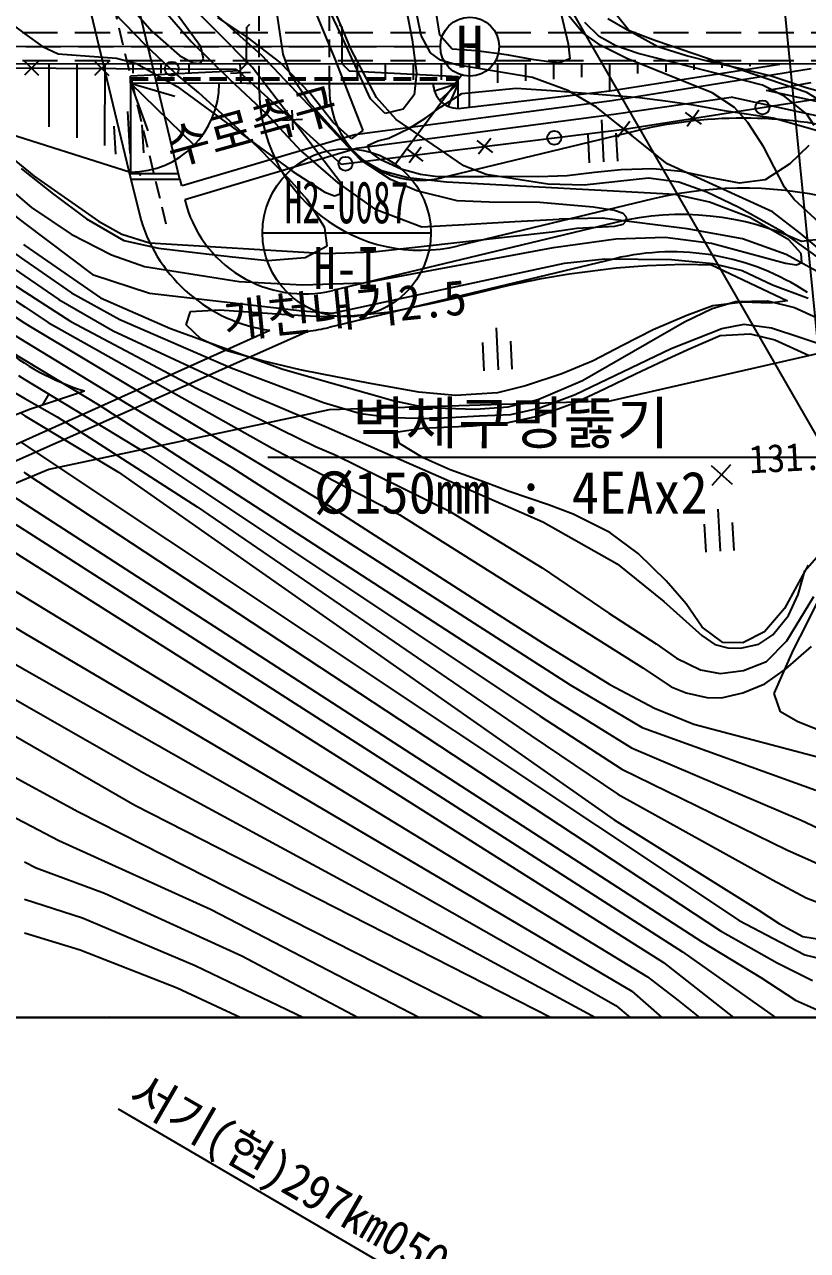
# Model space of a CAD drawing. Header units: millimetres. Extents: x 14054 to 14850, y 1103 to 1809.
# Drawn here: x 14759.6 to 14815.4, y 1374.8 to 1462.2 of the extents above; entities that cross this region are included whole.
import ezdxf
from ezdxf.enums import TextEntityAlignment as Align
from ezdxf.xclip import XClip

# ---------------------------------------------------------------- set-up
doc = ezdxf.new("R2010")
doc.units = ezdxf.units.MM
doc.header["$LTSCALE"] = 10
doc.header["$MEASUREMENT"] = 0
doc.header["$XCLIPFRAME"] = 2
doc.linetypes.add('11-1평면$0$HIDDEN', pattern=[0.375, 0.25, -0.125])
doc.linetypes.add('HIDDEN', pattern=[0.375, 0.25, -0.125])
for name, color, linetype in [('TN-MANH', 4, 'Continuous'), ('TZ-BASE', 253, 'Continuous'), ('TZ-CABL', 4, 'Continuous'), ('TZ-LEAL', 1, 'Continuous'), ('TZ-LEAT', 3, 'Continuous')]:
    doc.layers.add(name, color=color, linetype=linetype)
doc.layers.add('TX-PAPR', color=2, linetype='Continuous', plot=False)
doc.styles.add('GR', font='GulimChe.ttf')
doc.styles.add('HANA', font='GulimChe.ttf')
doc.styles.get("Standard").update_dxf_attribs({"font": 'GulimChe.ttf'})
doc.styles.add('굴림체', font='GulimChe.ttf')
doc.linetypes.add('ZIGZAG', pattern='A,0.0001,-0.2,[131,ltypeshp.shx,S=0.2,R=0,X=-0.2,Y=0],-0.4,[131,ltypeshp.shx,S=0.2,R=180,X=0.2,Y=0],-0.2', length=0.8001)
doc.dimstyles.get("Standard").update_dxf_attribs({"dimtxt": 0.18, "dimasz": 0.18, "dimexe": 0.18, "dimexo": 0.0625, "dimgap": 0.09, "dimtad": 0, "dimtih": 1, "dimtoh": 1, "dimdec": 4, "dimzin": 0, "dimdsep": 46, "dimtxsty": 'Standard', "dimcen": 0.09, "dimadec": 0, "dimazin": 0, "dimtfac": 1, "dimtdec": 4, "dimtofl": 0, "dimtmove": 0, "dimatfit": 3, "dimfxl": 0, "dimtolj": 1, "dimtzin": 0, "dimarcsym": 0})

# ---------------------------------------------------------------- blocks, each defined once
blk = doc.blocks.new('JD-SSG3')
at = {"layer": 'TZ-BASE', "linetype": '11-1평면$0$HIDDEN', "ltscale": 0.5}
blk.add_line((628.356, -18.403), (619.534, 18.404), dxfattribs=at)
at = {"layer": 'TZ-BASE'}
for p, q in [((646.548, -4.946, 130), (641.911, 17.653, 130)), ((618.347, 16.062), (625.844, -15.217)), ((629.339, -15.211), (621.842, 16.067)), ((636.699, -6.281, 128), (635.206, 3.599, 128)), ((637.193, 1.126, 127.854), (640.361, -6.561, 127.854)), ((610.521, 0.821, 126), (618.291, -4.816, 126)), ((641.549, -5.942, 129), (639.004, 0.095, 129)), ((625.127, -2.095, 125), (627.356, -4.672, 125)), ((627.658, -2.529, 126.592), (630.164, -5.404, 126.592)), ((630.832, -5.765, 125), (627.956, -1.821, 125)), ((634.496, -7.199, 126), (629.162, -1.807, 126)), ((635.172, -6.381, 127), (630.54, -2.203, 127)), ((640.841, -4.9, 127.854), (639.533, -2.149, 127.854)), ((661.396, -4.637, 133.682), (659.111, -1.752, 133.682)), ((626.907, -5.662, 125.836), (624.632, -3.311, 125.836)), ((645.484, -3.167, 127.854), (645.887, -5.248, 127.854)), ((647.882, -4.913, 130.994), (647.526, -2.683, 130.994)), ((656.416, -3.026, 130.994), (657.028, -5.552, 130.994)), ((658.066, -4.749, 131), (656.832, -3.258, 131)), ((634.2, -5.122, 127.854), (632.032, -3.656, 127.854)), ((659.221, -5.006, 132), (658.205, -4.007, 132)), ((661.254, -4.57, 133), (659.843, -3.749, 133)), ((618.291, -4.816, 126), (619.549, -5.729, 126)), ((627.356, -4.672, 125), (629.31, -6.372, 125)), ((636.452, -6.842, 127.854), (634.2, -5.122, 127.854)), ((641.686, -6.769, 127.854), (640.841, -4.9, 127.854)), ((647.212, -6.171, 130), (646.548, -4.946, 130)), ((648.76, -5.912, 130.994), (647.882, -4.913, 130.994)), ((659.351, -5.66, 131), (658.066, -4.749, 131)), ((660.417, -5.68, 132), (659.221, -5.006, 132)), ((663.266, -5.338, 133), (661.254, -4.57, 133)), ((663.415, -5.752, 133.682), (661.396, -4.637, 133.682)), ((619.549, -5.729, 126), (620.663, -6.253, 126)), ((628.991, -7.634, 125.836), (626.907, -5.662, 125.836)), ((630.164, -5.404, 126.592), (632.88, -8.068, 126.592)), ((631.021, -6.576, 125), (630.832, -5.765, 125)), ((643.357, -9.364, 129), (641.549, -5.942, 129)), ((645.887, -5.248, 127.854), (646.206, -7.644, 127.854)), ((650.472, -6.031, 130.994), (648.76, -5.912, 130.994)), ((652.624, -6.319, 130.994), (650.472, -6.031, 130.994)), ((657.028, -5.552, 130.994), (657.151, -6.62, 130.994)), ((661.212, -6.587, 131), (659.351, -5.66, 131)), ((662.022, -6.223, 132), (660.417, -5.68, 132)), ((674.049, -9.006, 133), (663.266, -5.338, 133)), ((665.456, -6.39, 133.682), (663.415, -5.752, 133.682)), ((699.997, -6.991), (279.998, -6.867)), ((601.338, -6.962), (625.815, -14.686)), ((619.265, -6.773), (618.26, -7.768)), ((618.265, -6.768), (619.26, -7.773)), ((619.998, -6.975), (619.996, -11.472)), ((620.663, -6.253, 126), (624.811, -6.568, 126)), ((621.998, -6.976), (621.996, -12.242)), ((624.265, -6.797), (623.26, -7.793)), ((623.265, -6.793), (624.26, -7.797)), ((623.996, -12.784), (623.998, -6.976)), ((624.811, -6.568, 126), (626.237, -6.948, 126)), ((625.998, -7.638), (625.998, -6.977)), ((626.237, -6.948, 126), (629.133, -8.572, 126)), ((627.998, -7.639), (627.998, -6.977)), ((629.31, -6.372, 125), (630.253, -6.905, 125)), ((629.998, -7.64), (629.998, -6.978)), ((630.253, -6.905, 125), (630.761, -6.949, 125)), ((630.761, -6.949, 125), (631.021, -6.576, 125)), ((633.618, -6.918), (633.689, -8.33)), ((642.226, -13.824, 127), (635.172, -6.381, 127)), ((638.642, -9.109, 127.854), (636.452, -6.842, 127.854)), ((637.221, -7.753, 128), (636.699, -6.281, 128)), ((640.361, -6.561, 127.854), (642.389, -11.729, 127.854)), ((642.931, -9.458, 127.854), (641.686, -6.769, 127.854)), ((641.997, -8.113), (641.998, -6.982)), ((643.997, -8.114), (643.998, -6.983)), ((645.997, -8.114), (645.998, -6.983)), ((647.913, -6.709, 130), (647.212, -6.171, 130)), ((649.048, -7.027, 130), (647.913, -6.709, 130)), ((647.997, -8.115), (647.998, -6.984)), ((649.997, -10.049), (649.998, -6.984)), ((651.997, -8.317), (651.998, -6.985)), ((654.592, -6.68, 130.994), (652.624, -6.319, 130.994)), ((653.997, -8.186), (653.998, -6.986)), ((656.357, -6.911, 130.994), (654.592, -6.68, 130.994)), ((655.997, -8.054), (655.998, -6.986)), ((657.151, -6.62, 130.994), (656.357, -6.911, 130.994)), ((657.998, -7.922), (657.998, -6.987)), ((659.997, -8.898), (659.998, -6.988)), ((659.997, -8.898), (672.119, -6.991)), ((667.29, -9.047, 131), (661.212, -6.587, 131)), ((661.998, -7.658), (661.998, -6.988)), ((670.873, -8.495, 132), (662.022, -6.223, 132)), ((663.998, -7.527), (663.998, -6.989)), ((667.33, -6.86, 133.682), (665.456, -6.39, 133.682)), ((665.998, -7.395), (665.998, -6.989)), ((669.372, -7.332, 133.682), (667.33, -6.86, 133.682)), ((667.998, -7.263), (667.998, -6.99)), ((669.998, -7.131), (669.998, -6.991)), ((630.655, -9.018, 125.836), (628.991, -7.634, 125.836)), ((634.36, -7.589), (632.948, -7.66)), ((640.783, -15.434, 126), (634.496, -7.199, 126)), ((638.526, -9.71, 128), (637.221, -7.753, 128)), ((646.206, -7.644, 127.854), (646.042, -9.179, 127.854)), ((654.483, -7.949, 130), (649.048, -7.027, 130)), ((660.133, -9.573), (674.343, -7.292)), ((671.486, -7.858, 133.682), (669.372, -7.332, 133.682)), ((673.985, -8.682, 133.682), (671.486, -7.858, 133.682)), ((625.817, -8.357), (625.815, -14.686)), ((625.817, -8.357), (630.348, -12.776)), ((625.817, -8.357), (627.053, -11.752)), ((625.817, -8.357), (628.971, -9.28)), ((629.133, -8.572, 126), (637.393, -14.636, 126)), ((632.88, -8.068, 126.592), (635.513, -10.523, 126.592)), ((634.997, -8.765), (634.997, -8.36)), ((639.997, -8.766), (639.997, -8.362)), ((649.177, -8.366), (647.487, -8.918)), ((649.177, -8.366), (647.864, -9.565)), ((649.177, -8.366), (648.454, -9.99)), ((649.177, -10.144), (649.177, -8.366)), ((649.443, -9.081, 131.472), (653.311, -8.698, 131.472)), ((653.311, -8.698, 131.472), (656.181, -8.898, 131.472)), ((657.006, -8.871, 130), (654.483, -7.949, 130)), ((672.469, -9.296, 132), (670.873, -8.495, 132)), ((671.175, -8.875), (674.343, -8.292)), ((675.805, -9.171, 133.682), (673.985, -8.682, 133.682)), ((632.907, -11.052, 125.836), (630.655, -9.018, 125.836)), ((640.265, -11.144, 127.854), (638.642, -9.109, 127.854)), ((641.819, -11.998), (660.133, -9.573)), ((643.984, -10.507, 127.854), (642.931, -9.458, 127.854)), ((644.748, -10.934, 129), (643.357, -9.364, 129)), ((646.042, -9.179, 127.854), (645.265, -10.21, 127.854)), ((647.909, -10.067, 131.472), (649.443, -9.081, 131.472)), ((649.177, -10.144), (659.997, -8.898)), ((656.181, -8.898, 131.472), (657.967, -9.036, 131.472)), ((659.043, -10.06, 130), (657.006, -8.871, 130)), ((657.967, -9.036, 131.472), (662.107, -9.372, 131.472)), ((660.268, -10.564), (668.645, -9.34)), ((662.107, -9.372, 131.472), (664.13, -9.623, 131.472)), ((668.876, -10.081, 131), (667.29, -9.047, 131)), ((699.537, -16.158), (668.645, -9.34)), ((699.721, -15.175), (671.175, -8.875)), ((674.045, -10.551, 132), (672.469, -9.296, 132)), ((676.289, -10.4, 133), (674.049, -9.006, 133)), ((625.606, -10.368, 127.454), (625.761, -13.364, 127.454)), ((637.327, -10.271), (637.398, -11.684)), ((642.14, -13.697, 128), (638.526, -9.71, 128)), ((645.265, -10.21, 127.854), (643.984, -10.507, 127.854)), ((646.874, -10.817, 131.472), (647.909, -10.067, 131.472)), ((664.07, -14.097, 130), (659.043, -10.06, 130)), ((664.13, -9.623, 131.472), (665.786, -9.871, 131.472)), ((665.362, -10.437), (666.505, -11.269)), ((666.35, -10.281), (665.518, -11.425)), ((665.786, -9.871, 131.472), (668.14, -10.307, 131.472)), ((668.14, -10.307, 131.472), (671.635, -10.824, 131.472)), ((669.839, -11.152, 131), (668.876, -10.081, 131)), ((626.76, -13.312, 127.454), (626.656, -11.315, 127.454)), ((634.929, -12.941, 125.836), (632.907, -11.052, 125.836)), ((635.513, -10.523, 126.592), (637.956, -13.167, 126.592)), ((638.069, -10.942), (636.656, -11.013)), ((641.549, -12.318, 127.854), (640.265, -11.144, 127.854)), ((641.934, -12.992), (660.268, -10.564)), ((649.584, -14.243, 129), (644.748, -10.934, 129)), ((645.71, -11.565, 131.472), (646.874, -10.817, 131.472)), ((659.398, -10.971, 130.368), (659.553, -13.966, 130.368)), ((660.437, -11.196), (661.552, -12.065)), ((661.429, -11.073), (660.56, -12.188)), ((670.967, -12.912, 131), (669.839, -11.152, 131)), ((671.635, -10.824, 131.472), (675.201, -11.837, 131.472)), ((674.56, -11.366, 132), (674.045, -10.551, 132)), ((614.826, -11.627, 127), (618.286, -14.433, 127)), ((624.763, -13.416, 127.454), (624.659, -11.419, 127.454)), ((629.505, -15.645), (641.819, -11.998)), ((642.389, -11.729, 127.854), (641.549, -12.318, 127.854)), ((644.233, -12.275, 131.472), (645.71, -11.565, 131.472)), ((661.913, -11.743), (651.765, -14.186)), ((658.554, -14.018, 130.368), (658.451, -12.021, 130.368)), ((660.552, -13.915, 130.368), (660.448, -11.917, 130.368)), ((629.681, -16.644), (641.934, -12.992)), ((637.098, -15.165, 125.836), (634.929, -12.941, 125.836)), ((642.721, -12.783, 131.472), (643.44, -12.455, 131.472)), ((642.92, -13.262, 131.472), (642.721, -12.783, 131.472)), ((643.44, -12.455, 131.472), (644.233, -12.275, 131.472)), ((645.551, -13.042), (646.666, -13.911)), ((646.543, -12.919), (645.674, -14.035)), ((650.513, -12.427), (651.628, -13.296)), ((651.505, -12.304), (650.636, -13.419)), ((672.449, -15.773, 131), (670.967, -12.912, 131)), ((674.183, -12.789, 131.472), (672.832, -14.107, 131.472)), ((637.956, -13.167, 126.592), (640.608, -15.452, 126.592)), ((643.713, -14.601, 128), (642.14, -13.697, 128)), ((644.349, -15.221, 127), (642.226, -13.824, 127)), ((643.672, -13.819, 131.472), (642.92, -13.262, 131.472)), ((645.123, -14.489, 131.472), (643.672, -13.819, 131.472)), ((615.695, -14.612, 128), (618.285, -16.81, 128)), ((618.011, -14.422, 125.836), (618.286, -14.642, 125.836)), ((618.286, -14.433, 127), (618.956, -14.976, 127)), ((618.286, -14.642, 125.836), (620.326, -16.268, 125.836)), ((629.244, -14.814), (625.749, -14.819)), ((637.393, -14.636, 126), (639.67, -16.123, 126)), ((645.579, -15.097, 128), (643.713, -14.601, 128)), ((646.483, -14.865, 131.472), (645.123, -14.489, 131.472)), ((647.716, -15.019, 131.472), (646.483, -14.865, 131.472)), ((651.765, -14.186), (648.018, -15.088)), ((651.177, -14.851, 129), (649.584, -14.243, 129)), ((655.578, -15.549, 129), (651.177, -14.851, 129)), ((658.911, -14.712, 131.472), (656.958, -14.959, 131.472)), ((660.808, -14.52, 131.472), (658.911, -14.712, 131.472)), ((663.054, -14.459, 131.472), (660.808, -14.52, 131.472)), ((665.097, -14.635, 131.472), (663.054, -14.459, 131.472)), ((671.598, -17.53, 130), (664.07, -14.097, 130)), ((667.101, -15.07, 131.472), (665.097, -14.635, 131.472)), ((672.832, -14.107, 131.472), (671.076, -15.238, 131.472)), ((618.956, -14.976, 127), (623.538, -18.18, 127)), ((625.843, -15.217), (626.565, -18.136)), ((629.339, -15.211), (625.844, -15.217)), ((629.338, -15.211), (629.446, -15.663)), ((638.404, -16.655, 125.836), (637.098, -15.165, 125.836)), ((640.608, -15.452, 126.592), (643.218, -17.319, 126.592)), ((640.76, -16.248, 126), (640.783, -15.434, 126)), ((646.231, -16.028, 127), (644.349, -15.221, 127)), ((648.335, -15.41, 128), (645.579, -15.097, 128)), ((648.783, -15.025, 131.472), (647.716, -15.019, 131.472)), ((664.653, -16.285, 128), (648.335, -15.41, 128)), ((650.993, -15.018, 131.472), (648.783, -15.025, 131.472)), ((652.65, -15.009, 131.472), (650.993, -15.018, 131.472)), ((654.914, -15.021, 131.472), (652.65, -15.009, 131.472)), ((656.958, -14.959, 131.472), (654.914, -15.021, 131.472)), ((658.155, -15.62, 129), (655.578, -15.549, 129)), ((662.759, -15.117, 129), (658.155, -15.62, 129)), ((664.913, -15.399, 129), (662.759, -15.117, 129)), ((666.9, -16.126, 129), (664.913, -15.399, 129)), ((669.235, -15.468, 131.472), (667.101, -15.07, 131.472)), ((671.076, -15.238, 131.472), (669.235, -15.468, 131.472)), ((597.92, -15.815, 137), (618.279, -28.105, 137)), ((620.326, -16.268, 125.836), (622.684, -18.029, 125.836)), ((639.67, -16.123, 126), (640.35, -16.393, 126)), ((640.35, -16.393, 126), (640.76, -16.248, 126)), ((649.113, -16.729, 127), (646.231, -16.028, 127)), ((663.083, -16.604), (649.189, -19.949)), ((667.108, -16.845, 128), (664.653, -16.285, 128)), ((669.19, -17.217, 129), (666.9, -16.126, 129)), ((673.139, -16.645, 131), (672.449, -15.773, 131)), ((618.285, -16.81, 128), (618.748, -17.204, 128)), ((618.748, -17.204, 128), (621.582, -19.11, 128)), ((629.735, -16.871), (629.74, -16.891)), ((639.669, -18.67, 125.836), (638.404, -16.655, 125.836)), ((643.218, -17.319, 126.592), (646.584, -18.594, 126.592)), ((651.397, -16.834, 127), (649.113, -16.729, 127)), ((655.003, -16.851, 127), (651.397, -16.834, 127)), ((658.806, -17.195, 127), (655.003, -16.851, 127)), ((660.32, -17.417, 127), (658.806, -17.195, 127)), ((660.932, -17.648, 127), (660.32, -17.417, 127)), ((669.964, -17.917, 128), (667.108, -16.845, 128)), ((672.381, -19.006, 129), (669.19, -17.217, 129)), ((678.838, -21.935, 131), (673.139, -16.645, 131)), ((617.23, -17.557, 129), (618.284, -18.354, 129)), ((618.284, -18.354, 129), (623.098, -21.993, 129)), ((622.684, -18.029, 125.836), (625.335, -19.559, 125.836)), ((623.538, -18.18, 127), (625.2, -19.122, 127)), ((660.417, -18.275), (640.243, -23.132)), ((649.632, -18.42, 126.592), (653.226, -18.204, 126.592)), ((653.226, -18.204, 126.592), (656.378, -18.05, 126.592)), ((659.445, -17.973), (656.378, -18.05)), ((665.516, -18.725), (659.445, -17.973)), ((661.171, -17.898, 127), (660.932, -17.648, 127)), ((660.934, -18.398, 127), (661.147, -18.162, 127)), ((661.147, -18.162, 127), (661.171, -17.898, 127)), ((672.746, -19.522, 128), (669.964, -17.917, 128)), ((673.552, -19.037, 130), (671.598, -17.53, 130)), ((621.582, -19.11, 128), (624.454, -20.586, 128)), ((625.2, -19.122, 127), (627.164, -19.736, 127)), ((639.839, -19.952, 125.836), (639.669, -18.67, 125.836)), ((643.132, -20.383, 127), (655.887, -18.945, 127)), ((646.584, -18.594, 126.592), (649.632, -18.42, 126.592)), ((652.936, -19.047), (649.189, -19.949)), ((655.887, -18.945, 127), (657.644, -18.682, 127)), ((657.644, -18.682, 127), (659.442, -18.588, 127)), ((659.442, -18.588, 127), (660.34, -18.542, 127)), ((660.34, -18.542, 127), (660.934, -18.398, 127)), ((669.452, -19.446), (665.516, -18.725)), ((675.62, -21.354, 129), (672.381, -19.006, 129)), ((681.845, -25.957, 130), (673.552, -19.037, 130)), ((609.248, -19.507, 135), (618.28, -25.454, 135)), ((616.403, -19.692, 131), (618.283, -20.991, 131)), ((618.179, -19.86, 130), (618.283, -19.932, 130)), ((618.283, -19.932, 130), (623.673, -23.649, 130)), ((625.335, -19.559, 125.836), (627.816, -20.122, 125.836)), ((627.164, -19.736, 127), (639.739, -20.496, 127)), ((638.265, -20.775, 125.836), (639.839, -19.952, 125.836)), ((642.462, -22.578, 128), (655.97, -20.059, 128)), ((655.97, -20.059, 128), (660.41, -19.46, 128)), ((660.41, -19.46, 128), (663.947, -19.34, 128)), ((663.947, -19.34, 128), (667.241, -19.763, 128)), ((667.241, -19.763, 128), (672.514, -21.179, 128)), ((672.575, -20.568), (669.452, -19.446)), ((673.624, -20.504, 128), (672.746, -19.522, 128)), ((612.891, -20.732, 134), (618.281, -24.309, 134)), ((615.68, -20.338, 132), (618.282, -22.117, 132)), ((624.454, -20.586, 128), (626.821, -21.42, 128)), ((627.816, -20.122, 125.836), (630.802, -20.474, 125.836)), ((630.802, -20.474, 125.836), (633.093, -20.743, 125.836)), ((633.093, -20.743, 125.836), (635.595, -20.99, 125.836)), ((635.595, -20.99, 125.836), (638.265, -20.775, 125.836)), ((639.739, -20.496, 127), (643.132, -20.383, 127)), ((660.338, -20.865), (639.953, -25.773)), ((656.761, -21.181, 129), (659.645, -20.881, 129)), ((659.645, -20.881, 129), (664.391, -20.913, 129)), ((664.391, -20.913, 129), (667.33, -21.201, 129)), ((674.999, -21.888), (672.575, -20.568)), ((673.683, -21.133, 128), (673.624, -20.504, 128)), ((618.283, -20.991, 131), (621.62, -23.298, 131)), ((626.821, -21.42, 128), (633.575, -22.486, 128)), ((640.222, -24.745, 129), (656.761, -21.181, 129)), ((657.104, -21.937, 129.503), (660.438, -21.514, 129.503)), ((660.438, -21.514, 129.503), (662.648, -21.36, 129.503)), ((662.648, -21.36, 129.503), (665.264, -21.264, 129.503)), ((665.264, -21.264, 129.503), (667.233, -21.293, 129.503)), ((667.233, -21.293, 129.503), (672.668, -23.864, 129.503)), ((667.33, -21.201, 129), (669.418, -21.714, 129)), ((669.418, -21.714, 129), (671.596, -22.729, 129)), ((672.514, -21.179, 128), (673.304, -21.295, 128)), ((673.304, -21.295, 128), (673.683, -21.133, 128)), ((616.857, -22.294, 133), (618.281, -23.222, 133)), ((618.282, -22.117, 132), (620.706, -23.774, 132)), ((623.098, -21.993, 129), (627.181, -23.33, 129)), ((633.575, -22.486, 128), (638.088, -22.727, 128)), ((638.088, -22.727, 128), (642.462, -22.578, 128)), ((652.809, -22.76, 129.503), (655.132, -22.276, 129.503)), ((655.132, -22.276, 129.503), (657.104, -21.937, 129.503)), ((671.596, -22.729, 129), (674.126, -23.684, 129)), ((618.281, -23.222, 133), (621.558, -25.356, 133)), ((621.62, -23.298, 131), (625.058, -25.209, 131)), ((627.181, -23.33, 129), (638.064, -24.595, 129)), ((647.464, -24.02, 129.503), (649.676, -23.517, 129.503)), ((649.676, -23.517, 129.503), (652.809, -22.76, 129.503)), ((618.281, -24.309, 134), (619.937, -25.408, 134)), ((620.706, -23.774, 132), (624.579, -26.002, 132)), ((623.673, -23.649, 130), (628.676, -25.834, 130)), ((644.386, -24.647, 129.503), (647.464, -24.02, 129.503)), ((665.312, -25.363, 130), (667.282, -24.408, 130)), ((667.327, -24.221, 129.503), (665.483, -24.91, 129.503)), ((667.282, -24.408, 130), (668.949, -23.911, 130)), ((669.501, -23.975, 129.503), (667.327, -24.221, 129.503)), ((668.949, -23.911, 130), (671.233, -23.877, 130)), ((671.397, -24.041, 129.503), (669.501, -23.975, 129.503)), ((671.233, -23.877, 130), (673.152, -24.344, 130)), ((672.668, -23.864, 129.503), (671.397, -24.041, 129.503)), ((673.152, -24.344, 130), (676.579, -25.925, 130)), ((615.94, -25.338, 136), (618.279, -26.764, 136)), ((621.558, -25.356, 133), (630.525, -30.108, 133)), ((625.058, -25.209, 131), (632.991, -28.641, 131)), ((629.782, -25.58, 129.503), (630.1, -24.643, 129.503)), ((630.1, -24.643, 129.503), (632.163, -24.525, 129.503)), ((632.163, -24.525, 129.503), (636.929, -24.846, 129.503)), ((636.929, -24.846, 129.503), (639.451, -24.988, 129.503)), ((638.064, -24.595, 129), (640.222, -24.745, 129)), ((639.451, -24.988, 129.503), (641.752, -24.927, 129.503)), ((641.752, -24.927, 129.503), (644.386, -24.647, 129.503)), ((665.483, -24.91, 129.503), (663.083, -25.947, 129.503)), ((601.067, -42.628), (638.467, -26.027)), ((601.101, -41.531), (635.749, -25.975)), ((618.28, -25.454, 135), (618.587, -25.655, 135)), ((618.587, -25.655, 135), (639.266, -38.033, 135)), ((619.937, -25.408, 134), (635.924, -34.377, 134)), ((624.579, -26.002, 132), (634.395, -30.585, 132)), ((628.676, -25.834, 130), (636.683, -28.74, 130)), ((630.845, -26.616, 129.503), (629.782, -25.58, 129.503)), ((651.879, -25.805, 129.76), (652.034, -28.801, 129.76)), ((658.055, -29.553, 130), (665.312, -25.363, 130)), ((663.083, -25.947, 129.503), (660.905, -27.057, 129.503)), ((664.37, -27.274, 131), (667.981, -25.835, 131)), ((667.868, -26.341, 131.583), (670.004, -26.224, 131.583)), ((667.981, -25.835, 131), (669.566, -25.545, 131)), ((669.566, -25.545, 131), (671.526, -25.791, 131)), ((670.004, -26.224, 131.583), (671.769, -26.657, 131.583)), ((671.526, -25.791, 131), (675.844, -27.236, 131)), ((618.279, -26.764, 136), (632.974, -35.724, 136)), ((632.607, -27.418, 129.503), (630.845, -26.616, 129.503)), ((651.035, -28.853, 129.76), (650.932, -26.855, 129.76)), ((653.033, -28.749, 129.76), (652.929, -26.752, 129.76)), ((660.905, -27.057, 129.503), (658.801, -28.15, 129.503)), ((679.992, -26.444), (659.99, -31.028)), ((679.992, -26.444), (659.99, -31.028)), ((665.764, -27.25, 131.583), (667.868, -26.341, 131.583)), ((671.769, -26.657, 131.583), (674.157, -27.756, 131.583)), ((613.125, -27.872, 139), (618.277, -30.827, 139)), ((635.217, -28.15, 129.503), (632.607, -27.418, 129.503)), ((657.515, -30.55, 131), (664.37, -27.274, 131)), ((663.845, -28.123, 131.583), (665.764, -27.25, 131.583)), ((618.279, -28.105, 137), (623.621, -31.33, 137)), ((632.991, -28.641, 131), (639.567, -31.134, 131)), ((637.902, -28.791, 129.503), (635.217, -28.15, 129.503)), ((636.683, -28.74, 130), (644.555, -30.97, 130)), ((639.483, -29.112, 129.503), (637.902, -28.791, 129.503)), ((658.801, -28.15, 129.503), (656.568, -29.077, 129.503)), ((661.833, -29.088, 131.583), (663.845, -28.123, 131.583)), ((617.824, -29.198, 138), (618.278, -29.474, 138)), ((618.278, -29.474, 138), (626.854, -34.699, 138)), ((642.775, -29.756, 129.503), (639.483, -29.112, 129.503)), ((656.568, -29.077, 129.503), (653.985, -29.928, 129.503)), ((654.93, -30.896, 130), (658.055, -29.553, 130)), ((659.655, -30.125, 131.583), (661.833, -29.088, 131.583)), ((618.686, -31.574), (622.534, -30.302)), ((619.99, -30.504), (619.53, -31.295)), ((630.525, -30.108, 133), (639.006, -34.27, 133)), ((634.395, -30.585, 132), (639.755, -32.857, 132)), ((646.38, -30.384, 129.503), (642.775, -29.756, 129.503)), ((648.993, -30.619, 129.503), (646.38, -30.384, 129.503)), ((651.977, -30.433, 129.503), (648.993, -30.619, 129.503)), ((653.985, -29.928, 129.503), (651.977, -30.433, 129.503)), ((654.923, -31.519, 131), (657.515, -30.55, 131)), ((657.587, -31.108, 131.583), (659.655, -30.125, 131.583)), ((618.277, -30.827, 139), (620.591, -32.154, 139)), ((623.621, -31.33, 137), (655.897, -52.253, 137)), ((639.567, -31.134, 131), (642.215, -31.9, 131)), ((659.99, -31.028), (639.99, -31.641)), ((659.99, -31.028), (639.99, -31.641)), ((644.555, -30.97, 130), (646.845, -31.492, 130)), ((650.418, -31.6, 130), (652.732, -31.431, 130)), ((652.732, -31.431, 130), (654.694, -30.953, 130)), ((654.694, -30.953, 130), (654.93, -30.896, 130)), ((654.949, -32.069, 131.583), (657.587, -31.108, 131.583)), ((599.988, -38.759), (618.686, -31.574)), ((617.984, -31.89, 140), (618.276, -32.067, 140)), ((618.276, -32.067, 140), (624.958, -36.099, 140)), ((639.99, -31.641), (619.989, -35.896)), ((639.99, -31.641), (619.989, -35.896)), ((620.591, -32.154, 139), (630.557, -38.556, 139)), ((642.215, -31.9, 131), (644.456, -32.201, 131)), ((644.456, -32.201, 131), (647.311, -32.261, 131)), ((646.845, -31.492, 130), (650.418, -31.6, 130)), ((647.311, -32.261, 131), (650.709, -32.085, 131)), ((650.709, -32.085, 131), (652.929, -31.97, 131)), ((652.737, -32.554, 131.583), (654.949, -32.069, 131.583)), ((652.929, -31.97, 131), (654.923, -31.519, 131)), ((639.755, -32.857, 132), (643.603, -34.54, 132)), ((644.726, -33.246, 131.583), (646.623, -32.963, 131.583)), ((646.623, -32.963, 131.583), (650.215, -32.798, 131.583)), ((650.215, -32.798, 131.583), (652.737, -32.554, 131.583)), ((618.043, -33.978, 141), (618.275, -34.133, 141)), ((644.997, -34.039, 131.583), (644.726, -33.246, 131.583)), ((646.685, -35.08, 131.583), (644.997, -34.039, 131.583)), ((618.275, -34.133, 141), (669.224, -68.066, 141)), ((626.854, -34.699, 138), (655.027, -53.494, 138)), ((635.924, -34.377, 134), (640.734, -36.919, 134)), ((639.006, -34.27, 133), (640.416, -34.854, 133)), ((640.416, -34.854, 133), (648.558, -38.872, 133)), ((643.603, -34.54, 132), (655.205, -39.64, 132)), ((632.974, -35.724, 136), (657.171, -51.267, 136)), ((648.614, -35.918, 131.583), (646.685, -35.08, 131.583)), ((667.218, -35.613, 131.399), (668.704, -36.953, 131.399)), ((667.291, -37.026, 131.399), (668.631, -35.54, 131.399)), ((619.989, -35.896), (599.987, -44.269)), ((619.989, -35.896), (599.987, -44.269)), ((615.468, -36.54, 143), (618.273, -38.355, 143)), ((618.198, -36.092, 142), (618.274, -36.142, 142)), ((618.274, -36.142, 142), (667.875, -68.816, 142)), ((624.958, -36.099, 140), (660.298, -60.895, 140)), ((651.058, -36.816, 131.583), (648.614, -35.918, 131.583)), ((640.734, -36.919, 134), (645.024, -39.125, 134)), ((652.821, -37.47, 131.583), (651.058, -36.816, 131.583)), ((655.614, -38.424, 131.583), (652.821, -37.47, 131.583)), ((618.273, -38.355, 143), (666.525, -69.567, 143)), ((639.266, -38.033, 135), (651.844, -46.126, 135)), ((657.378, -39.097, 131.583), (655.614, -38.424, 131.583)), ((630.557, -38.556, 139), (654.356, -54.871, 139)), ((645.024, -39.125, 134), (662.351, -50.047, 134)), ((648.558, -38.872, 133), (655.165, -42.91, 133)), ((660.003, -40.4, 131.583), (657.378, -39.097, 131.583)), ((667.699, -38.741, 131.601), (667.854, -41.737, 131.601)), ((617.649, -39.835, 144), (618.272, -40.235, 144)), ((655.205, -39.64, 132), (660.506, -42.633, 132)), ((666.856, -41.789, 131.601), (666.752, -39.792, 131.601)), ((668.853, -41.685, 131.601), (668.749, -39.688, 131.601)), ((615.585, -40.569, 145), (618.271, -42.267, 145)), ((618.272, -40.235, 144), (665.175, -70.317, 144)), ((662.002, -41.883, 131.583), (660.003, -40.4, 131.583)), ((613.246, -41.919, 146), (618.269, -44.985, 146)), ((664.016, -43.845, 131.583), (662.002, -41.883, 131.583)), ((618.271, -42.267, 145), (663.825, -71.068, 145)), ((660.506, -42.633, 132), (663.845, -45.311, 132)), ((674.13, -42.723, 131.583), (673.33, -44.21, 131.583)), ((673.885, -43.121, 132), (674.74, -42.173, 132)), ((611.291, -43.457, 147), (618.268, -47.574, 147)), ((655.165, -42.91, 133), (659.923, -46.14, 133)), ((673.417, -44.815, 132), (673.885, -43.121, 132)), ((665.424, -45.474, 131.583), (664.016, -43.845, 131.583)), ((673.33, -44.21, 131.583), (672.455, -45.807, 131.583)), ((608.851, -44.818, 148), (618.266, -50.172, 148)), ((618.269, -44.985, 146), (662.69, -72.092, 146)), ((663.845, -45.311, 132), (666.544, -47.744, 132)), ((672.615, -48.124, 133), (674.537, -44.965, 133)), ((672.729, -46.31, 132), (673.417, -44.815, 132)), ((674.033, -46.92, 134.087), (674.759, -45.451, 134.087)), ((651.844, -46.126, 135), (655.444, -48.442, 135)), ((659.923, -46.14, 133), (663.306, -48.329, 133)), ((666.575, -47.155, 131.583), (665.424, -45.474, 131.583)), ((672.455, -45.807, 131.583), (671.011, -47.474, 131.583)), ((671.618, -47.689, 132), (672.729, -46.31, 132)), ((668.043, -48.25, 131.583), (666.575, -47.155, 131.583)), ((673.084, -48.755, 134.087), (674.033, -46.92, 134.087)), ((609.292, -47.562, 149), (618.265, -52.687, 149)), ((618.268, -47.574, 147), (661.554, -73.116, 147)), ((666.544, -47.744, 132), (667.482, -48.39, 132)), ((671.011, -47.474, 131.583), (669.478, -48.276, 131.583)), ((670.61, -48.367, 132), (671.618, -47.689, 132)), ((655.444, -48.442, 135), (659.989, -51.24, 135)), ((663.306, -48.329, 133), (664.75, -49.366, 133)), ((667.482, -48.39, 132), (668.398, -48.621, 132)), ((669.478, -48.276, 131.583), (668.043, -48.25, 131.583)), ((668.398, -48.621, 132), (669.303, -48.644, 132)), ((669.303, -48.644, 132), (670.61, -48.367, 132)), ((671.161, -49.59, 133), (672.615, -48.124, 133)), ((671.705, -51.878, 134.087), (673.084, -48.755, 134.087)), ((672.511, -50.146, 134), (674.374, -48.52, 134)), ((608.347, -49.58, 150), (618.264, -55.306, 150)), ((664.75, -49.366, 133), (666.462, -50.182, 133)), ((669.525, -50.231, 133), (671.161, -49.59, 133)), ((618.266, -50.172, 148), (660.418, -74.14, 148)), ((662.351, -50.047, 134), (664.369, -51.403, 134)), ((666.462, -50.182, 133), (667.867, -50.457, 133)), ((667.867, -50.457, 133), (669.525, -50.231, 133)), ((671.035, -51.196, 134), (672.511, -50.146, 134)), ((657.171, -51.267, 136), (662.307, -54.311, 136)), ((659.989, -51.24, 135), (663.185, -52.938, 135)), ((664.369, -51.403, 134), (665.435, -51.834, 134)), ((669.469, -51.834, 134), (671.035, -51.196, 134)), ((655.897, -52.253, 137), (661.539, -55.765, 137)), ((665.435, -51.834, 134), (666.913, -52.175, 134)), ((666.913, -52.175, 134), (667.957, -52.19, 134)), ((667.957, -52.19, 134), (669.469, -51.834, 134)), ((672.157, -53.187, 134.087), (671.705, -51.878, 134.087)), ((609.107, -53.221, 151), (618.262, -58.228, 151)), ((618.265, -52.687, 149), (626.751, -57.533, 149)), ((663.185, -52.938, 135), (665.976, -54.074, 135)), ((673.405, -53.894, 134.087), (672.157, -53.187, 134.087)), ((655.027, -53.494, 138), (660.84, -57.267, 138)), ((665.976, -54.074, 135), (675.695, -56.63, 135)), ((675.5, -54.733, 134.087), (673.405, -53.894, 134.087)), ((654.356, -54.871, 139), (660.574, -59.061, 139)), ((662.307, -54.311, 136), (674.671, -58.767, 136)), ((618.264, -55.306, 150), (626.115, -59.839, 150)), ((661.539, -55.765, 137), (673.647, -60.904, 137)), ((610.664, -57.15, 152), (618.26, -61.088, 152)), ((626.751, -57.533, 149), (659.283, -75.164, 149)), ((660.84, -57.267, 138), (672.623, -63.041, 138)), ((618.262, -58.228, 151), (622.1, -60.327, 151)), ((660.574, -59.061, 139), (671.598, -65.178, 139)), ((622.1, -60.327, 151), (657.568, -78.344, 151)), ((626.115, -59.839, 150), (658.147, -76.189, 150)), ((618.26, -61.088, 152), (620.707, -62.357, 152)), ((660.298, -60.895, 140), (670.574, -67.315, 140)), ((673.647, -60.904, 137), (675.601, -61.832, 137)), ((620.707, -62.357, 152), (631.53, -67.254, 152)), ((672.623, -63.041, 138), (676.364, -64.71, 138)), ((618.259, -63.886, 153), (619.088, -64.313, 153)), ((619.088, -64.313, 153), (623.956, -66.127, 153)), ((671.598, -65.178, 139), (673.996, -66.446, 139)), ((623.956, -66.127, 153), (633.76, -70.587, 153)), ((673.996, -66.446, 139), (675.721, -67.124, 139)), ((618.257, -66.543, 154), (622.391, -67.893, 154)), ((631.53, -67.254, 152), (656.989, -80.499, 152)), ((670.574, -67.315, 140), (672.096, -68.31, 140)), ((622.391, -67.893, 154), (630.428, -71.292, 154)), ((669.224, -68.066, 141), (672.164, -69.612, 141)), ((618.256, -68.941, 155), (622.227, -70.153, 155)), ((667.875, -68.816, 142), (671.933, -71.083, 142)), ((672.096, -68.31, 140), (673.756, -69.222, 140)), ((666.525, -69.567, 143), (670.759, -72.142, 143)), ((672.164, -69.612, 141), (673.901, -70.52, 141)), ((673.756, -69.222, 140), (675.228, -69.453, 140)), ((622.227, -70.153, 155), (629.131, -72.876, 155)), ((633.76, -70.587, 153), (656.41, -82.655, 153)), ((665.175, -70.317, 144), (672, -75.146, 144)), ((673.901, -70.52, 141), (675.668, -70.957, 141)), ((630.428, -71.292, 154), (638.562, -75.201, 154)), ((663.825, -71.068, 145), (670.778, -76.542, 145)), ((671.933, -71.083, 142), (674.446, -72.354, 142)), ((662.69, -72.092, 146), (664.852, -73.754, 146)), ((670.759, -72.142, 143), (673.223, -73.75, 143)), ((629.131, -72.876, 155), (636.513, -76.315, 155)), ((661.554, -73.116, 147), (665.136, -76.273, 147)), ((660.418, -74.14, 148), (662.584, -75.945, 148)), ((664.852, -73.754, 146), (667.418, -75.848, 146)), ((673.223, -73.75, 143), (676.814, -75.366, 143)), ((622.689, -75.085, 156), (624.344, -74.935, 156)), ((624.344, -74.935, 156), (625.905, -75.209, 156))]:
    blk.add_line(p, q, dxfattribs=at)
at = {"layer": 'TZ-BASE', "linetype": 'HIDDEN', "ltscale": 0.5}
for p, q in [((634.997, -8.36), (635.003, 8.18)), ((639.997, -8.362), (640.003, 8.178)), ((639.997, -8.362), (640.003, 8.178)), ((625.817, -7.957), (649.177, -7.966)), ((625.817, -8.107), (649.177, -8.116))]:
    blk.add_line(p, q, dxfattribs=at)
at = {"layer": 'TZ-BASE', "ltscale": 0.5}
for p, q in [((634.098, -6.96), (634.099, -4.36)), ((634.299, -4.16), (634.099, -4.36)), ((640.699, -4.162), (640.899, -4.363)), ((640.898, -6.962), (640.899, -4.363)), ((634.098, -6.96), (633.597, -7.46)), ((634.098, -6.96), (633.597, -7.46)), ((640.898, -6.962), (641.397, -7.463)), ((633.597, -7.46), (625.817, -7.857)), ((625.817, -8.357), (625.817, -7.857)), ((641.397, -7.463), (649.177, -7.866)), ((649.177, -8.366), (649.177, -7.866)), ((634.097, -8.36), (625.817, -8.357)), ((634.997, -8.36), (634.097, -8.36)), ((634.997, -8.36), (640.697, -8.362)), ((640.697, -8.362), (649.177, -8.366))]:
    blk.add_line(p, q, dxfattribs=at)
at = {"layer": 'TZ-BASE', "ltscale": 0.2}
for p, q in [((607.064, -7.214), (633.341, -7.341)), ((633.341, -7.341), (640.848, -14.129)), ((661.044, -11.624), (675.389, -9.362)), ((640.848, -14.129), (661.044, -11.624))]:
    blk.add_line(p, q, dxfattribs=at)
at = {"layer": 'TZ-BASE', "linetype": 'Continuous', "ltscale": 0.5}
blk.add_line((634.997, -8.358), (634.997, -8.36), dxfattribs=at)
at = {"layer": 'TZ-BASE'}
for centre in [(628.763, -7.319), (670.873, -10.074), (656.033, -12.246), (641.147, -14.092)]:
    blk.add_circle(centre, 0.5, dxfattribs=at)
for centre, radius, start, end in [((625.817, -8.357), 6.329, 269.98165, 359.97905), ((649.177, -8.366), 1.778, 179.97904, 269.98165), ((646.497, -8.769), 11.5, 179.97903, 283.53612), ((646.497, -8.769), 6.5, 179.97903, 283.53612), ((669.52, -43.34), 32.5, 74.69964, 103.53612), ((669.52, -43.34), 27.5, 74.69964, 103.53612), ((638.195, -14.625), 8.75, 193.47903, 283.53612), ((638.195, -14.625), 8.75, 193.47903, 283.53612), ((637.32, -14.835), 11.25, 197.06221, 261.97591), ((637.32, -14.835), 11.25, 197.06221, 261.97591), ((665.098, -37.719), 20, 64.64266, 103.53612), ((676.543, -40.7), 21.25, 74.69964, 97.78817), ((664.434, -37.879), 17.5, 56.52896, 103.53612), ((627.596, -13.811), 17.25, 206.94712, 252.93802), ((637.32, -14.835), 11.25, 275.8526, 283.53612)]:
    blk.add_arc(centre, radius, start, end, dxfattribs=at)
blk.add_point((626.512, -14.878), dxfattribs=at)
at = {"layer": 'TZ-BASE', "style": 'HANA'}
for s, height, rotation, p in [('수로측구', 2.5, 15.43013, (628.743, -14.268)), ('개천내기2.5', 2.5, 5.72093, (632.574, -26.553)), ('131.4', 2, 2.96834, (669.958, -36.179, 131.399))]:
    blk.add_text(s, height=height, rotation=rotation, dxfattribs=at).set_placement(p)

msp = doc.modelspace()

# ---------------------------------------------------------------- linework, layer by layer
at = {"layer": 'TN-MANH'}
msp.add_circle((14791.37, 1460.657, 172.486), 2.1, dxfattribs=at)
at = {"layer": 'TX-PAPR', "flags": 128}
msp.add_lwpolyline([(14841.361, 1541.395), (14841.361, 1391.395), (14141.362, 1391.395), (14141.362, 1541.395)], close=True, dxfattribs=at)
at = {"layer": 'TZ-BASE'}
for p, q in [((14790.791, 1458.638, 172.486), (14786.062, 1452.265, 172.486)), ((14776.587, 1447.376, 172.486), (14788.587, 1447.372, 172.486))]:
    msp.add_line(p, q, dxfattribs=at)
msp.add_circle((14782.587, 1447.374, 172.486), 6, dxfattribs=at)
at = {"layer": 'TZ-CABL', "linetype": 'HIDDEN', "elevation": 172.486}
for points in [[(14643.217, 1461.711), (14789.523, 1461.658)], [(14793.216, 1461.657), (14841.367, 1461.657)], [(14643.47, 1460.711), (14789.27, 1460.658)], [(14793.47, 1460.657), (14841.367, 1460.657)], [(14643.216, 1459.711), (14789.523, 1459.658)], [(14793.216, 1459.657), (14841.367, 1459.657)]]:
    msp.add_lwpolyline(points, dxfattribs=at)
at = {"layer": 'TZ-CABL', "linetype": 'ZIGZAG', "ltscale": 0.5, "elevation": 172.486}
for points in [[(14643.47, 1460.711), (14789.27, 1460.658)], [(14793.47, 1460.657), (14841.367, 1460.657)]]:
    msp.add_lwpolyline(points, dxfattribs=at)
at = {"layer": 'TZ-LEAL'}
msp.add_lwpolyline([(14766.303, 1384.896), (14793.685, 1368.871), (14793.685, 1364.871)], dxfattribs=at)

# ---------------------------------------------------------------- block references
at = {"layer": 'TZ-BASE'}
ref = msp.add_blockref('JD-SSG3', (14141.362, 1466.395), dxfattribs=at)
XClip(ref).set_block_clipping_path([(-0.0000000005, -74.9999998167), (699.9994600031, 75.0000001883)])

# ---------------------------------------------------------------- texts
at = {"layer": 'TN-MANH', "linetype": 'ByBlock', "style": 'GR'}
msp.add_text('H', height=3, rotation=359.97903, dxfattribs=at).set_placement((14791.37, 1460.657, 172.486), align=Align.MIDDLE)
at = {"layer": 'TZ-BASE', "style": 'GR'}
for s, width, p in [('H2-U087', 0.65, (14782.578, 1449.534, 172.486)), ('H-I', 0.8, (14782.577, 1444.874, 172.486))]:
    msp.add_text(s, height=3, rotation=359.97903, dxfattribs=dict(at, width=width)).set_placement(p, align=Align.MIDDLE)
for s, p in [('벽체구멍뚫기', (14794.295, 1433.848)), ('Ø150mm : 4EAx2', (14794.294, 1428.848))]:
    msp.add_text(s, height=3, rotation=359.97903, dxfattribs=at).set_placement(p, align=Align.MIDDLE)
at = {"layer": 'TZ-LEAT', "style": '굴림체'}
msp.add_text('서기(현)297km050.00', height=2.5, rotation=330, dxfattribs=at).set_placement((14779.994, 1377.777), align=Align.CENTER)

# ---------------------------------------------------------------- leaders
at = {"layer": 'TZ-BASE'}
for points, override in [([(14811.518, 1486.572, 172.486), (14816.979, 1431.34, 172.486)], {"dimscale": 1, "dimgap": 1, "dimtad": 0, "dimzin": 8, "dimtxsty": 'Standard', "dimadec": 3, "dimtdec": 3}), ([(14793.316, 1472.429), (14816.979, 1431.34), (14776.965, 1431.355)], {"dimscale": 1, "dimzin": 8, "dimtxsty": 'Standard', "dimadec": 3, "dimtdec": 3})]:
    msp.add_leader(points, dimstyle='Standard', override=override, dxfattribs=at)

doc.saveas('drawing.dxf')
